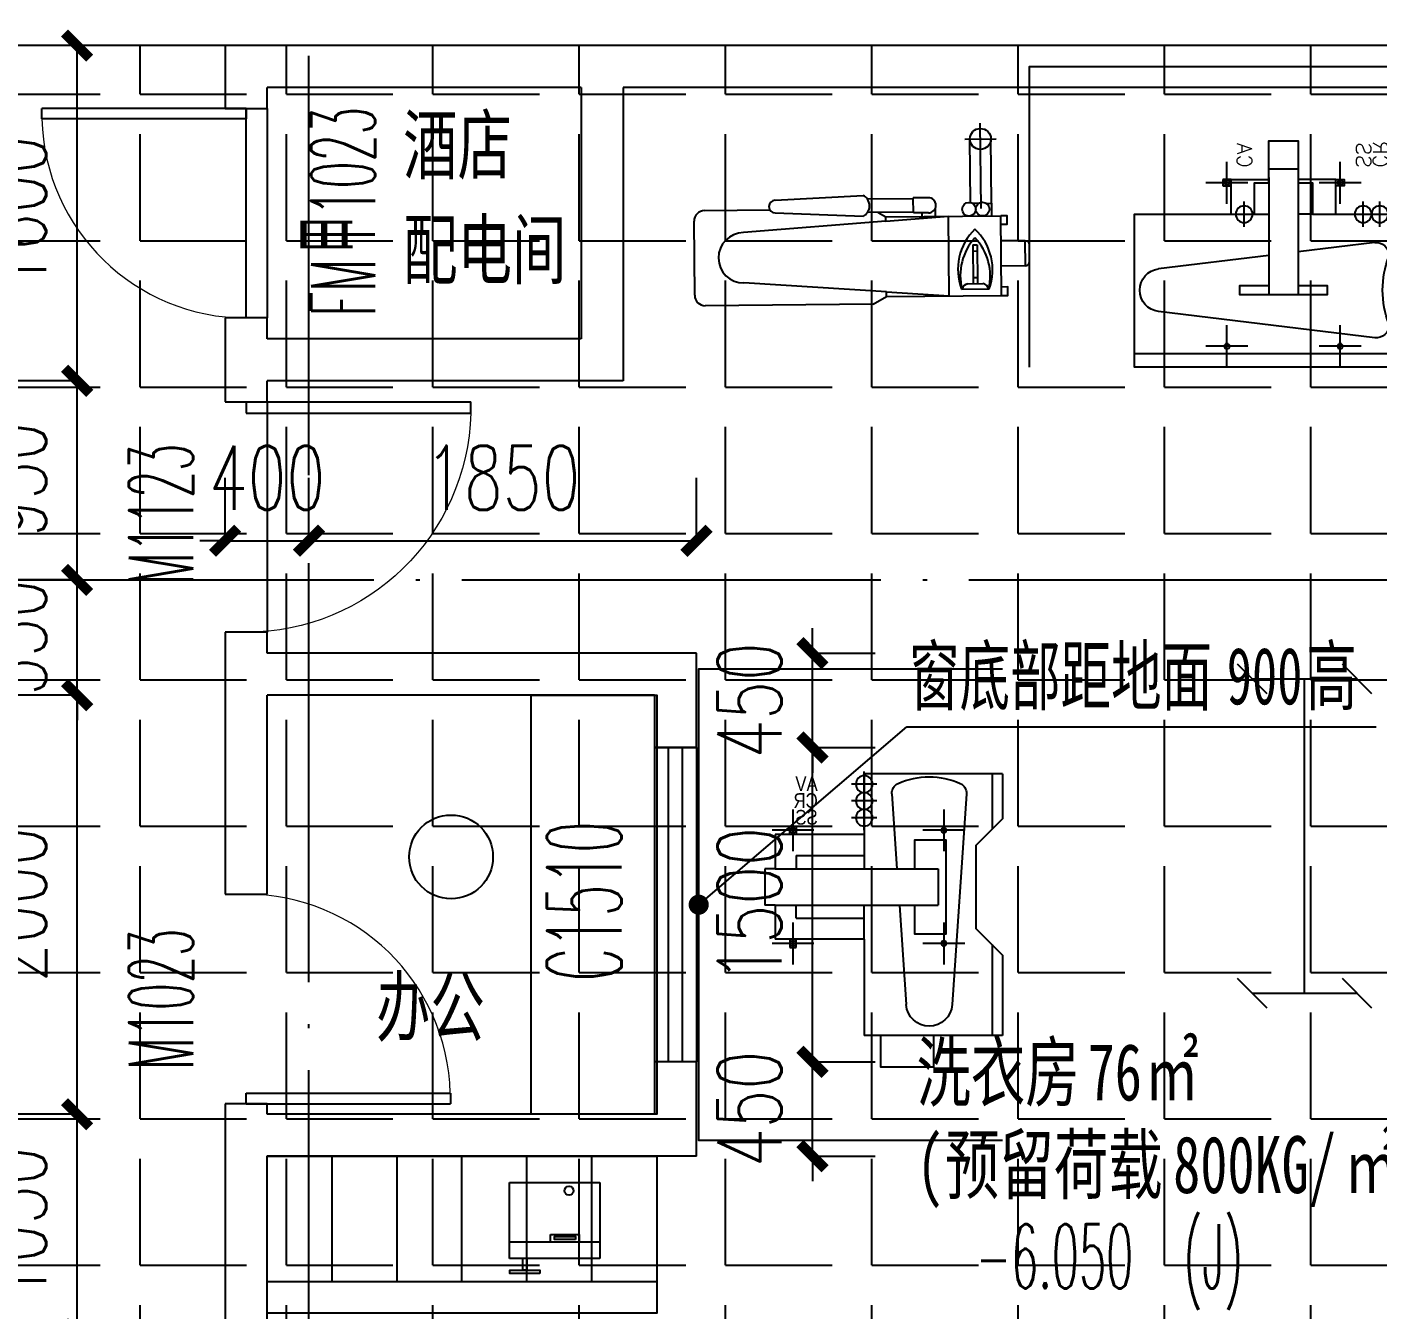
# Model space of a CAD drawing. Header units: millimetres. Extents: x 12325263 to 13848842, y -1463133 to 573208.
# Drawn here: x 12576651 to 12583099, y -857971 to -851848 of the extents above; entities that cross this region are included whole.
import ezdxf
from ezdxf.xclip import XClip

# ---------------------------------------------------------------- set-up
doc = ezdxf.new("R2010")
doc.units = ezdxf.units.MM
doc.header["$LTSCALE"] = 1000
doc.header["$XCLIPFRAME"] = 0
doc.linetypes.add('CENTER', pattern=[2, 1.25, -0.25, 0.25, -0.25])
doc.linetypes.add('DOTE', pattern=[2.42, 2, -0.2, 0.02, -0.2])
for name, color, linetype in [('A-ANNO-DIMS', 83, 'Continuous'), ('A-ANNO-TEXT', 7, 'Continuous'), ('A-AXIS', 16, 'DOTE'), ('A-WALL', 5, 'Continuous'), ('A-WIND', 2, 'Continuous'), ('A-WIND-IDEN', 211, 'Continuous'), ('AXIS', 3, 'Continuous'), ('DOOR_FIRE', 1, 'Continuous'), ('DOOR_FIRE_TEXT', 7, 'Continuous'), ('fur202301', 252, 'Continuous'), ('PUB_TEXT', 7, 'Continuous'), ('WALL', 5, 'Continuous'), ('WALL-SHATCH', 8, 'Continuous'), ('WINDOW', 4, 'Continuous'), ('WINDOW_TEXT', 7, 'Continuous'), ('建筑-楼板开洞', 251, 'Continuous')]:
    doc.layers.add(name, color=color, linetype=linetype)
doc.styles.add('1T', font='simplex_.ttf', dxfattribs={"height": 70})
doc.styles.add('_TCH_DIM', font='SIMPLEX.shx', dxfattribs={"width": 0.7, "bigfont": 'GBCBIG.shx'})
doc.styles.add('_TCH_DIM_T3', font='SIMPLEX.shx', dxfattribs={"width": 0.705882, "bigfont": 'GBCBIG.shx'})
doc.styles.add('_TCH_WINDOW', font='SIMPLEX', dxfattribs={"width": 0.7, "height": 3.5, "bigfont": 'GBCBIG'})
doc.styles.add('KA', font='ARIALN.TTF')
doc.styles.add('TITXV', font='', dxfattribs={"width": 0.7})
doc.styles.add('宋体', font='', dxfattribs={"width": 0.65})
doc.styles.get('TITXV').set_extended_font_data('SimSun')
doc.styles.get('宋体').set_extended_font_data('SimSun')
doc.dimstyles.new('_TCH_ARCH&&120', dxfattribs={"dimtxt": 306, "dimasz": 120, "dimexe": 300, "dimexo": 360, "dimgap": 147, "dimtad": 1, "dimdec": 0, "dimzin": 0, "dimdsep": 46, "dimtxsty": '_TCH_DIM_T3', "dimblk": 'ARCHTICK', "dimcen": 0.09, "dimclrt": 7, "dimazin": 2, "dimtfac": 1, "dimtdec": 0, "dimtix": 1, "dimtmove": 2, "dimatfit": 3, "dimfxl": 1, "dimfxlon": 1, "dimtolj": 1, "dimtzin": 0, "dimarcsym": 0})

# ---------------------------------------------------------------- blocks, each defined once
blk = doc.blocks.new('adgshg13-A$C7F010FC0')
at = {"layer": 'WALL-SHATCH'}
h = blk.add_hatch(color=256, dxfattribs=at)
h.dxf.hatch_style = 1
h.paths.add_polyline_path([(-60384.2, -16880.9), (-763.2, 197.5), (12587.6, -13153.3), (12587.6, -157996), (-162964.9, -188820.4), (-171262.4, -180522.9), (-171262.4, -31310.9), (-150707.2, -10755.7), (-131860.1, -7980.9), (-99162.4, -7980.9), (-99162.4, -4980.9), (-76620.4, -4980.9), (-70107.7, -16880.9)], flags=16)
h.paths.add_polyline_path([(-60091.2, -16380.9), (-646.9, 646.9), (12987.6, -12987.6), (12987.6, -158331.9), (-163100.6, -189250.4), (-171662.4, -180688.6), (-171662.4, -31145.2), (-150777.9, -10260.7), (-131896.7, -7480.9), (-99562.4, -7480.9), (-99562.4, -4580.9), (-76365.6, -4580.9), (-69907.5, -16380.9)])
blk = doc.blocks.new('A$C4C7A72D3')
at = {"layer": 'WALL', "color": 1}
blk.add_blockref('adgshg13-A$C7F010FC0', (210433, 205503.6), dxfattribs=at)
blk = doc.blocks.new('qlzw')
at = {"layer": 'A-AXIS'}
for p, q in [((12444566.8, 979489.8), (12444566.8, 1082089.8)), ((12411416.8, 1027389.8), (12486866.8, 1027389.8))]:
    blk.add_line(p, q, dxfattribs=at)
blk = doc.blocks.new('asdgagsdfzzzzz')
at = {"layer": 'fur202301'}
for p, q in [((348.2, 181), (348.2, 237)), ((348.2, 237), (367.2, 237)), ((367.2, 237), (367.2, 181)), ((0, 181), (432, 181)), ((0, -181), (0, 181)), ((432, 181), (432, -181)), ((0, 103.7), (432, 103.7)), ((98.6, 67), (98.6, 103.7)), ((235.9, 67), (98.6, 67)), ((235.9, 103.7), (235.9, 67)), ((432, -181), (0, -181))]:
    blk.add_line(p, q, dxfattribs=at)
for points in [[(286.2, 252.5), (429.3, 252.5), (429.3, 237), (286.2, 237)], [(116, 90.2), (216.6, 90.2), (216.6, 76.7), (116, 76.7)]]:
    blk.add_lwpolyline(points, close=True, dxfattribs=at)
blk.add_circle((147, -141.7), 21.3, dxfattribs=at)
blk = doc.blocks.new('asdgagIRON-1')
at = {"layer": 'fur202301'}
for p, q in [((-10, -74.5), (10, -74.5)), ((-10, -74.5), (-10, -260.3)), ((-8.1, -104.5), (8.1, -104.5)), ((10, -74.5), (10, -260.3)), ((-8.1, -230.3), (8.1, -230.3)), ((-36.1, -260.3), (36.1, -260.3))]:
    blk.add_line(p, q, dxfattribs=at)
at = {"layer": 'fur202301', "color": 1}
blk.add_line((-66.1, -286.4), (66.1, -286.4), dxfattribs=at)
for centre, start, end in [((184, -193.3), 133.58664, 200.41465), ((-184, -193.3), 339.58527, 46.41328)]:
    blk.add_arc(centre, 266.9, start, end, dxfattribs=at)
at = {"layer": 'fur202301'}
for centre, radius, start, end in [((195.5, -223.1), 266.9, 137.11382, 193.71222), ((-195.5, -223.1), 266.9, 346.2877, 42.8861), ((-30.5, -293.9), 34.1, 99.53931, 167.19324), ((30.5, -293.9), 34.1, 12.80668, 80.46061)]:
    blk.add_arc(centre, radius, start, end, dxfattribs=at)
blk = doc.blocks.new('asdgag12')
at = {"layer": 'fur202301'}
for p, q in [((0, -400.5), (0, 400.5)), ((50, 450.5), (404, 450.5)), ((454, 400.5), (454, 87.8)), ((438, -596.5), (438, -377.6)), ((502, -596.5), (502, -377.6)), ((0, -400.5), (37, -464.5)), ((438, -428.2), (417, -464.5)), ((37, -464.5), (37, -1014.5)), ((37, -464.5), (58.4, -464.5)), ((395.6, -464.5), (417, -464.5)), ((417, -464.5), (417, -1014.5)), ((434, -636.5), (417, -636.5)), ((434, -668.5), (434, -596.5)), ((434, -596.5), (438, -596.5)), ((438, -596.5), (502, -596.5)), ((502, -596.5), (506, -596.5)), ((506, -668.5), (506, -596.5)), ((453.5, -700.5), (417, -700.5)), ((481.1, -869.5), (784.5, -869.5)), ((476.9, -944.5), (476.9, -969.5)), ((37, -1014.5), (417, -1014.5)), ((177, -1129.5), (177, -1014.5)), ((297, -1129.5), (297, -1014.5)), ((476.9, -969.5), (784.5, -969.5)), ((177, -1129.5), (297, -1129.5)), ((197, -1149.5), (277, -1149.5))]:
    blk.add_line(p, q, dxfattribs=at)
at = {"layer": 'fur202301', "color": 1}
for p, q in [((58.4, -464.5), (107, 215.5)), ((395.6, -464.5), (347, 215.5)), ((440, 62.5), (420, -357.5)), ((500, 62.5), (520, -357.5)), ((58.4, -464.5), (37, -764.5)), ((395.6, -464.5), (417, -764.5)), ((37, -764.5), (417, -764.5))]:
    blk.add_line(p, q, dxfattribs=at)
at = {"layer": 'fur202301', "linetype": 'CENTER'}
for p, q in [((784.5, -844.5), (784.5, -994.5)), ((452, -919.5), (859.5, -919.5))]:
    blk.add_line(p, q, dxfattribs=at)
at = {"layer": 'fur202301', "color": 3}
blk.add_line((476.9, -969.5), (417, -969.5), dxfattribs=at)
for points in [[(422.1, -844.5), (417, -844.5)], [(477, -844.7), (477, -844.5), (476.9, -844.5)]]:
    blk.add_lwpolyline(points, dxfattribs=at)
at = {"layer": 'fur202301'}
for points in [[(477, -909.7), (477, -879.4)], [(417, -944.5), (422.1, -944.5)], [(476.9, -944.5), (477, -944.5), (477, -944.4)], [(37, -1014.5), (37, -1044.5), (77, -1044.5), (77, -1014.5)], [(377, -1014.5), (377, -1044.5), (417, -1044.5), (417, -1014.5)]]:
    blk.add_lwpolyline(points, dxfattribs=at)
for centre, radius in [((449.5, -862), 32.5), ((449.5, -927), 32.5), ((784.5, -919.5), 50)]:
    blk.add_circle(centre, radius, dxfattribs=at)
for centre, radius, start, end in [((50, 400.5), 50, 90.00017, 180.00017), ((404, 400.5), 50, 0.00017, 90.00017), ((470, -668.5), 36, 180.00017, 0.00017), ((197, -1129.5), 20, 180.00017, 270.00017), ((277, -1129.5), 20, 270.00017, 0.00017)]:
    blk.add_arc(centre, radius, start, end, dxfattribs=at)
at = {"layer": 'fur202301', "color": 1}
for centre, radius, start, end in [((227, 215.5), 120, 0.00017, 180.00017), ((470, 62.5), 30, 0.00017, 180.00017), ((470, -330.9), 56.7, 208.07266, 235.6183), ((470, -330.9), 56.7, 235.6183, 304.38204), ((470, -330.9), 56.7, 304.38204, 331.92769)]:
    blk.add_arc(centre, radius, start, end, dxfattribs=at)
at = {"layer": 'fur202301', "color": 3, "rotation": 270.0001735592991}
blk.add_blockref('asdgagIRON-1', (354.5, -889.5), dxfattribs=at)
blk = doc.blocks.new('asdgagP-PT', base_point=(8369.8, 5911.5))
at = {"layer": 'fur202301'}
for p, q in [((8369.8, 5851.5), (8369.8, 5971.5)), ((8309.8, 5911.5), (8429.8, 5911.5))]:
    blk.add_line(p, q, dxfattribs=at)
blk.add_circle((8369.8, 5911.5), 40, dxfattribs=at)
at = {"layer": 'fur202301', "style": '1T'}
blk.add_attdef('TYPE', (8591.5, 5878.8), '', height=70, dxfattribs=at)
blk = doc.blocks.new('asdgagHOLE', base_point=(2100, 5000))
at = {"layer": 'fur202301'}
for p, q in [((2100, 4900), (2100, 5100)), ((2000, 5000), (2200, 5000))]:
    blk.add_line(p, q, dxfattribs=at)
blk.add_circle((2100, 5000), 12.5, dxfattribs=at)
blk = doc.blocks.new('asdgagLAV-UP')
at = {"layer": 'fur202301'}
for p, q in [((968, -490), (1108, -490)), ((1288, -540), (1328, -540)), ((1328, -570), (1288, -570)), ((1328, -540), (1328, -570)), ((900, -705), (968, -705)), ((1176, -705), (1108, -705)), ((524.6, -845), (497, -845)), ((524.6, -1290), (524.6, -845)), ((524.6, -1290), (497, -1290)), ((1750, -1370), (500, -1370))]:
    blk.add_line(p, q, dxfattribs=at)
at = {"layer": 'fur202301', "color": 1}
for p, q in [((968, -530), (968, -1090)), ((1108, -530), (1108, -1090)), ((601.8, -840.6), (968, -885)), ((1108, -902), (1634.4, -965.7)), ((601.8, -1294.4), (1634.4, -1169.3))]:
    blk.add_line(p, q, dxfattribs=at)
at = {"layer": 'fur202301'}
for points in [[(2250, -1435), (2250, 0), (0, 0), (0, -1435)], [(500, -1290), (500, -1435), (1750, -1435), (1750, -705), (1176, -705), (1176, -555), (1108, -555), (1108, -355), (968, -355), (968, -555), (900, -555), (900, -705)], [(788, -540), (748, -540), (748, -570), (788, -570)], [(788, -705), (788, -540), (968, -540)], [(1288, -705), (1288, -540), (1108, -540)], [(900, -705), (500, -705), (500, -845)], [(500, -845), (340, -845), (340, -1290), (500, -1290)]]:
    blk.add_lwpolyline(points, dxfattribs=at)
at = {"layer": 'fur202301', "color": 1}
blk.add_lwpolyline([(968, -1045), (830, -1045), (830, -1090), (1246, -1090), (1246, -1045), (1108, -1045)], dxfattribs=at)
for centre, radius, start, end in [((594.6, -900.2), 60, 83.09229, 180), ((114.9, -1067.5), 450, 338.83155, 21.16845), ((1622.1, -1067.5), 102.5, 276.90771, 83.09229), ((594.6, -1234.8), 60, 180, 276.90771)]:
    blk.add_arc(centre, radius, start, end, dxfattribs=at)
at = {"layer": 'fur202301', "color": 3, "rotation": 90}
for p, values in [((578, -705), {'TYPE': 'CR'}), ((658, -705), {'TYPE': 'SS'}), ((1226, -705), {'TYPE': 'CA'})]:
    blk.add_blockref('asdgagP-PT', p, dxfattribs=at).add_auto_attribs(values)
at = {"layer": 'fur202301', "color": 3}
for p in [(768, -555), (1308, -555), (768, -1335), (1308, -1335)]:
    blk.add_blockref('asdgagHOLE', p, dxfattribs=at)
blk = doc.blocks.new('asdgagSP-U')
at = {"layer": 'fur202301'}
for p, q in [((953.5, -315), (1126.5, -315)), ((953.5, -365), (953.5, -315)), ((1126.5, -365), (1126.5, -315)), ((790, -790), (790, -365)), ((790, -365), (953.5, -365)), ((1126.5, -365), (1290, -365)), ((1290, -790), (1290, -365)), ((1290, -435), (1330, -435)), ((1330, -435), (1330, -465)), ((890, -465), (953.5, -465)), ((890, -465), (890, -790)), ((1190, -465), (1126.5, -465)), ((1190, -465), (1190, -790)), ((1330, -465), (1290, -465)), ((500, -1450), (500, -790)), ((500, -790), (790, -790)), ((790, -790), (953.5, -790)), ((1290, -790), (1126.5, -790)), ((1290, -790), (1750, -790)), ((1750, -1450), (1750, -790)), ((500, -1450), (714.6, -1450)), ((1365.4, -1450), (1750, -1450))]:
    blk.add_line(p, q, dxfattribs=at)
at = {"layer": 'fur202301', "color": 1}
for p, q in [((953.5, -365), (953.5, -1143)), ((1126.5, -365), (1126.5, -1143)), ((595.6, -922.2), (953.5, -946.4)), ((1126.5, -958.1), (1602, -990.3)), ((953.5, -1143), (1126.5, -1143)), ((595.6, -1277.8), (1602, -1209.7)), ((500, -1400), (764.6, -1400)), ((1315.4, -1400), (1750, -1400))]:
    blk.add_line(p, q, dxfattribs=at)
at = {"layer": 'fur202301'}
for points in [[(2250, -1450), (2250, 0), (0, 0), (0, -1450)], [(790, -435), (750, -435), (750, -465), (790, -465)], [(1750, -1120), (1900, -1120), (1900, -870), (1750, -870)], [(714.6, -1450), (842, -1322.6), (1238, -1322.6), (1365.4, -1450)]]:
    blk.add_lwpolyline(points, dxfattribs=at)
at = {"layer": 'fur202301', "color": 1}
blk.add_lwpolyline([(953.5, -1031), (815, -1031), (815, -1180), (1265, -1180), (1265, -1031), (1126.5, -1031)], dxfattribs=at)
for centre, radius, start, end in [((874.6, -1100), 360, 155.63305, 204.36695), ((592.2, -972.1), 50, 86.13261, 155.63305), ((1594.6, -1100), 110, 273.86739, 86.13261), ((592.2, -1227.9), 50, 204.36695, 273.86739)]:
    blk.add_arc(centre, radius, start, end, dxfattribs=at)
at = {"layer": 'fur202301', "color": 3}
for p in [(770, -450), (1310, -450), (770, -1170), (1310, -1170)]:
    blk.add_blockref('asdgagHOLE', p, dxfattribs=at)
ref = blk.add_blockref('asdgagP-PT', (550, -790), dxfattribs=dict(at, rotation=90))
ref.add_attrib('TYPE', 'AV', (582.8, -568.3), dxfattribs={"height": 70, "rotation": 90, "style": 'KA'})
ref = blk.add_blockref('asdgagP-PT', (630, -790), dxfattribs=dict(at, rotation=90))
ref.add_attrib('TYPE', 'CR', (662.8, -568.3), dxfattribs={"height": 70, "rotation": 90, "style": 'KA'})
ref = blk.add_blockref('asdgagP-PT', (710, -790), dxfattribs=dict(at, rotation=90))
ref.add_attrib('TYPE', 'SS', (742.8, -568.3), dxfattribs={"height": 70, "rotation": 90, "style": 'KA'})
blk = doc.blocks.new('asdgag050_PLAN')
at = {"layer": 'fur202301', "linetype": 'Continuous'}
for p, q in [((-14.25, 22.75), (-14.25, 28.13)), ((-14.25, 12), (-14.25, 17.38)), ((-14.25, 1.25), (-14.25, 6.63)), ((-19.31, 0), (-19.31, -35.19)), ((-19.31, 0), (19.31, 0)), ((-13.5, 0.75), (13.5, 0.75)), ((-13.5, 0), (-13.5, 0.75)), ((13.5, 0), (13.5, 0.75)), ((19.31, -35.19), (19.31, 0)), ((-19.31, -35.19), (9.94, -35.19)), ((-19.31, -39.4), (-19.31, -35.19)), ((-14.08, -35.19), (-14.08, -39.4)), ((-10.48, -35.19), (-10.48, -44.59)), ((-4.06, -35.19), (-4.06, -36.19)), ((-3.56, -35.19), (-3.56, -36.19)), ((9.94, -35.19), (9.93, -44.59)), ((9.94, -35.19), (17.94, -35.19)), ((17.94, -35.19), (19.31, -35.19)), ((-4.06, -36.19), (-3.56, -36.19)), ((-14.08, -39.4), (-19.31, -39.4)), ((9.93, -44.59), (-10.48, -44.59)), ((-3.93, -44.59), (-3.93, -47)), ((3.93, -47), (3.93, -44.59)), ((-3.93, -47), (3.93, -47))]:
    blk.add_line(p, q, dxfattribs=at)
at = {"layer": 'fur202301'}
for p, q in [((9.94, -27.19), (9.94, -51.19)), ((17.94, -51.19), (17.94, -27.19)), ((9.94, -39.19), (17.94, -39.19))]:
    blk.add_line(p, q, dxfattribs=at)
at = {"layer": 'fur202301', "linetype": 'Continuous'}
blk.add_circle((-14.25, 0.63), 0.625, dxfattribs=at)
for start, end in [(80.347, 90), (60.347, 70.347), (40.347, 50.347), (20.347, 30.347), (0.347, 10.347)]:
    blk.add_arc((-14.25, 0.63), 27.63, start, end, dxfattribs=at)
at = {"layer": 'fur202301'}
for centre, radius, start, end in [((13.94, -27.19), 4, 0, 180), ((13.94, -28.42), 4.01, 4.5316, 175.4684), ((13.94, -32.12), 4.24, 19.4712, 160.5288), ((13.94, -39.06), 5.99, 48.118, 131.882), ((13.94, -39.32), 5.99, 228.118, 311.882), ((13.94, -46.26), 4.24, 199.4712, 340.5288), ((13.94, -49.96), 4.01, 184.5316, 355.4684), ((13.94, -51.19), 4, 180, 0)]:
    blk.add_arc(centre, radius, start, end, dxfattribs=at)
blk = doc.blocks.new('asdgag24')
at = {"layer": 'fur202301'}
for p, q in [((-179.3, 679.3), (-320.7, 820.7)), ((320.7, 679.3), (179.3, 820.7)), ((250, 750), (-250, 750)), ((0, 750), (0, -750)), ((-179.3, -820.7), (-320.7, -679.3)), ((320.7, -820.7), (179.3, -679.3)), ((250, -750), (-250, -750))]:
    blk.add_line(p, q, dxfattribs=at)
blk = doc.blocks.new('sdfgsdffhg')
at = {"layer": 'fur202301'}
for p, q in [((-2976.8, 16220), (-2976.8, 16820)), ((-2666.8, 16220), (-2666.8, 16820)), ((-2356.8, 16220), (-2356.8, 16820)), ((-2046.8, 16220), (-2046.8, 16820)), ((-1736.8, 16220), (-1736.8, 16820))]:
    blk.add_line(p, q, dxfattribs=at)
for points in [[(-2026.8, 19020), (-1426.8, 19020), (-1426.8, 17020), (-2026.8, 17020)], [(-3286.8, 16820), (-1426.8, 16820), (-1426.8, 16070), (-3286.8, 16070)], [(-1426.8, 16220), (-3286.8, 16220), (-3286.8, 16820), (-1426.8, 16820)]]:
    blk.add_lwpolyline(points, close=True, dxfattribs=at)
blk.add_circle((-2408.8, 18247.9), 200, dxfattribs=at)
at = {"layer": 'fur202301', "xscale": -1}
blk.add_blockref('asdgagLAV-UP', (2602.5, 22020), dxfattribs=at)
at = {"layer": 'fur202301'}
for name, p, rotation in [('asdgag12', (-795, 20881.9), 90.49025873076813), ('asdgagsdfzzzzz', (-1698.6, 16513.1), 180)]:
    blk.add_blockref(name, p, dxfattribs=dict(at, rotation=rotation))
at = {"layer": 'fur202301', "extrusion": (-9.50764e-23, 1.22461e-16, -1), "xscale": -1, "rotation": 180}
blk.add_blockref('asdgag24', (-1664.4, 18348.5, 197.6), dxfattribs=at)
at = {"layer": 'fur202301', "xscale": -1, "rotation": 90}
blk.add_blockref('asdgagSP-U', (-1226.8, 19145), dxfattribs=at)
at = {"layer": 'fur202301', "xscale": 25.39285714272412, "yscale": 25.39285714272412, "zscale": 25.39285714272412, "rotation": 359.9940962640026}
blk.add_blockref('asdgag050_PLAN', (2431.8, 15413.4, 0), dxfattribs=at)
blk = doc.blocks.new('_ArchTick')
at = {"color": 0, "linetype": 'ByBlock', "const_width": 0.4}
blk.add_lwpolyline([(-0.5, -0.5), (0.5, 0.5)], dxfattribs=at)
blk = doc.blocks.new('*D4174')
at = {"layer": 'A-ANNO-DIMS', "color": 0, "lineweight": -2, "transparency": 16777216}
for p, q in [((12580400, -854836.8), (12580400, -854716.8)), ((12580399, -854836.8), (12580700, -854836.8)), ((12580400, -855286.8), (12580400, -854836.8)), ((12580399, -855286.8), (12580700, -855286.8)), ((12580400, -855286.8), (12580400, -855406.8))]:
    blk.add_line(p, q, dxfattribs=at)
at = {"layer": 'Defpoints', "color": 0, "transparency": 16777216}
for p in [(12579846.8, -854836.8), (12580400, -854836.8), (12579846.8, -855286.8)]:
    blk.add_point(p, dxfattribs=at)
at = {"layer": 'A-ANNO-DIMS', "color": 0, "lineweight": -2, "transparency": 16777216, "xscale": 120, "yscale": 120, "zscale": 120}
for p, rotation in [((12580400, -854836.8), 270), ((12580400, -855286.8), 90)]:
    blk.add_blockref('_ArchTick', p, dxfattribs=dict(at, rotation=rotation))
at = {"layer": 'A-ANNO-DIMS', "color": 7, "transparency": 16777216, "insert": (12580100, -855061.8), "char_height": 306, "attachment_point": 5, "rotation": 90, "style": '_TCH_DIM_T3'}
blk.add_mtext('\\A1;450', dxfattribs=at)
blk = doc.blocks.new('*D4175')
at = {"layer": 'A-ANNO-DIMS', "color": 0, "lineweight": -2, "transparency": 16777216}
for p, q in [((12580399, -855286.8), (12580700, -855286.8)), ((12580400, -856786.8), (12580400, -855286.8)), ((12580399, -856786.8), (12580700, -856786.8))]:
    blk.add_line(p, q, dxfattribs=at)
at = {"layer": 'Defpoints', "color": 0, "transparency": 16777216}
for p in [(12579846.8, -855286.8), (12580400, -855286.8), (12579846.8, -856786.8)]:
    blk.add_point(p, dxfattribs=at)
at = {"layer": 'A-ANNO-DIMS', "color": 0, "lineweight": -2, "transparency": 16777216, "xscale": 120, "yscale": 120, "zscale": 120}
for p, rotation in [((12580400, -855286.8), 90), ((12580400, -856786.8), 270)]:
    blk.add_blockref('_ArchTick', p, dxfattribs=dict(at, rotation=rotation))
at = {"layer": 'A-ANNO-DIMS', "color": 7, "transparency": 16777216, "insert": (12580100, -856036.8), "char_height": 306, "attachment_point": 5, "rotation": 90, "style": '_TCH_DIM_T3'}
blk.add_mtext('\\A1;1500', dxfattribs=at)
blk = doc.blocks.new('*D4176')
at = {"layer": 'A-ANNO-DIMS', "color": 0, "lineweight": -2, "transparency": 16777216}
for p, q in [((12580400, -856786.8), (12580400, -856666.8)), ((12580399, -856786.8), (12580700, -856786.8)), ((12580400, -857236.8), (12580400, -856786.8)), ((12580399, -857236.8), (12580700, -857236.8)), ((12580400, -857236.8), (12580400, -857356.8))]:
    blk.add_line(p, q, dxfattribs=at)
at = {"layer": 'Defpoints', "color": 0, "transparency": 16777216}
for p in [(12579846.8, -856786.8), (12580400, -856786.8), (12579846.8, -857236.8)]:
    blk.add_point(p, dxfattribs=at)
at = {"layer": 'A-ANNO-DIMS', "color": 0, "lineweight": -2, "transparency": 16777216, "xscale": 120, "yscale": 120, "zscale": 120}
for p, rotation in [((12580400, -856786.8), 270), ((12580400, -857236.8), 90)]:
    blk.add_blockref('_ArchTick', p, dxfattribs=dict(at, rotation=rotation))
at = {"layer": 'A-ANNO-DIMS', "color": 7, "transparency": 16777216, "insert": (12580100, -857011.8), "char_height": 306, "attachment_point": 5, "rotation": 90, "style": '_TCH_DIM_T3'}
blk.add_mtext('\\A1;450', dxfattribs=at)
blk = doc.blocks.new('*D4177')
at = {"layer": 'A-ANNO-DIMS', "color": 0, "lineweight": -2, "transparency": 16777216}
for p, q in [((12577996.8, -854301), (12577996.8, -854000)), ((12579846.8, -854301), (12579846.8, -854000)), ((12577996.8, -854300), (12579846.8, -854300))]:
    blk.add_line(p, q, dxfattribs=at)
at = {"layer": 'Defpoints', "color": 0, "transparency": 16777216}
for p in [(12579846.8, -854300), (12577996.8, -854836.8), (12579846.8, -854836.8)]:
    blk.add_point(p, dxfattribs=at)
at = {"layer": 'A-ANNO-DIMS', "color": 0, "lineweight": -2, "transparency": 16777216, "xscale": 120, "yscale": 120, "zscale": 120, "rotation": 180}
blk.add_blockref('_ArchTick', (12577996.8, -854300), dxfattribs=at)
at = {"layer": 'A-ANNO-DIMS', "color": 0, "lineweight": -2, "transparency": 16777216, "xscale": 120, "yscale": 120, "zscale": 120}
blk.add_blockref('_ArchTick', (12579846.8, -854300), dxfattribs=at)
at = {"layer": 'A-ANNO-DIMS', "color": 7, "transparency": 16777216, "insert": (12578921.8, -854000), "char_height": 306, "attachment_point": 5, "style": '_TCH_DIM_T3'}
blk.add_mtext('\\A1;1850', dxfattribs=at)
blk = doc.blocks.new('*D4178')
at = {"layer": 'A-ANNO-DIMS', "color": 0, "lineweight": -2, "transparency": 16777216}
for p, q in [((12577596.8, -854301), (12577596.8, -854000)), ((12577996.8, -854301), (12577996.8, -854000)), ((12577596.8, -854300), (12577476.8, -854300)), ((12577596.8, -854300), (12577996.8, -854300)), ((12577996.8, -854300), (12578116.8, -854300))]:
    blk.add_line(p, q, dxfattribs=at)
at = {"layer": 'Defpoints', "color": 0, "transparency": 16777216}
for p in [(12577996.8, -854300), (12577596.8, -854836.8), (12577996.8, -854836.8)]:
    blk.add_point(p, dxfattribs=at)
at = {"layer": 'A-ANNO-DIMS', "color": 0, "lineweight": -2, "transparency": 16777216, "xscale": 120, "yscale": 120, "zscale": 120}
blk.add_blockref('_ArchTick', (12577596.8, -854300), dxfattribs=at)
at = {"layer": 'A-ANNO-DIMS', "color": 0, "lineweight": -2, "transparency": 16777216, "xscale": 120, "yscale": 120, "zscale": 120, "rotation": 180}
blk.add_blockref('_ArchTick', (12577996.8, -854300), dxfattribs=at)
at = {"layer": 'A-ANNO-DIMS', "color": 7, "transparency": 16777216, "insert": (12577796.8, -854000), "char_height": 306, "attachment_point": 5, "style": '_TCH_DIM_T3'}
blk.add_mtext('\\A1;400', dxfattribs=at)
blk = doc.blocks.new('*D4179')
at = {"layer": 'A-ANNO-DIMS', "color": 0, "lineweight": -2, "transparency": 16777216}
for p, q in [((12577996.8, -851371), (12577996.8, -851070)), ((12579496.8, -851371), (12579496.8, -851070)), ((12577996.8, -851370), (12579496.8, -851370))]:
    blk.add_line(p, q, dxfattribs=at)
at = {"layer": 'Defpoints', "color": 0, "transparency": 16777216}
for p in [(12579496.8, -851370), (12577996.8, -852136.8), (12579496.8, -852136.8)]:
    blk.add_point(p, dxfattribs=at)
at = {"layer": 'A-ANNO-DIMS', "color": 0, "lineweight": -2, "transparency": 16777216, "xscale": 120, "yscale": 120, "zscale": 120, "rotation": 180}
blk.add_blockref('_ArchTick', (12577996.8, -851370), dxfattribs=at)
at = {"layer": 'A-ANNO-DIMS', "color": 0, "lineweight": -2, "transparency": 16777216, "xscale": 120, "yscale": 120, "zscale": 120}
blk.add_blockref('_ArchTick', (12579496.8, -851370), dxfattribs=at)
at = {"layer": 'A-ANNO-DIMS', "color": 7, "transparency": 16777216, "insert": (12578746.8, -851070), "char_height": 306, "attachment_point": 5, "style": '_TCH_DIM_T3'}
blk.add_mtext('\\A1;1500', dxfattribs=at)
blk = doc.blocks.new('*D4180')
at = {"layer": 'A-ANNO-DIMS', "color": 0, "lineweight": -2, "transparency": 16777216}
for p, q in [((12577596.8, -851371), (12577596.8, -851070)), ((12577996.8, -851371), (12577996.8, -851070)), ((12577596.8, -851370), (12577476.8, -851370)), ((12577596.8, -851370), (12577996.8, -851370)), ((12577996.8, -851370), (12578116.8, -851370))]:
    blk.add_line(p, q, dxfattribs=at)
at = {"layer": 'Defpoints', "color": 0, "transparency": 16777216}
for p in [(12577996.8, -851370), (12577596.8, -852136.8), (12577996.8, -852136.8)]:
    blk.add_point(p, dxfattribs=at)
at = {"layer": 'A-ANNO-DIMS', "color": 0, "lineweight": -2, "transparency": 16777216, "xscale": 120, "yscale": 120, "zscale": 120}
blk.add_blockref('_ArchTick', (12577596.8, -851370), dxfattribs=at)
at = {"layer": 'A-ANNO-DIMS', "color": 0, "lineweight": -2, "transparency": 16777216, "xscale": 120, "yscale": 120, "zscale": 120, "rotation": 180}
blk.add_blockref('_ArchTick', (12577996.8, -851370), dxfattribs=at)
at = {"layer": 'A-ANNO-DIMS', "color": 7, "transparency": 16777216, "insert": (12577796.8, -851070), "char_height": 306, "attachment_point": 5, "style": '_TCH_DIM_T3'}
blk.add_mtext('\\A1;400', dxfattribs=at)
blk = doc.blocks.new('*D4380')
at = {"layer": 'A-ANNO-DIMS', "color": 0, "lineweight": -2, "transparency": 16777216}
for p, q in [((12576891, -857036.8), (12576590, -857036.8)), ((12576890, -858086.8), (12576890, -857036.8)), ((12576891, -858086.8), (12576590, -858086.8))]:
    blk.add_line(p, q, dxfattribs=at)
at = {"layer": 'Defpoints', "color": 0, "transparency": 16777216}
for p in [(12576890, -857036.8), (12577796.8, -857036.8), (12577796.8, -858086.8)]:
    blk.add_point(p, dxfattribs=at)
at = {"layer": 'A-ANNO-DIMS', "color": 0, "lineweight": -2, "transparency": 16777216, "xscale": 120, "yscale": 120, "zscale": 120}
for p, rotation in [((12576890, -857036.8), 90), ((12576890, -858086.8), 270)]:
    blk.add_blockref('_ArchTick', p, dxfattribs=dict(at, rotation=rotation))
at = {"layer": 'A-ANNO-DIMS', "color": 7, "transparency": 16777216, "insert": (12576590, -857561.8), "char_height": 306, "attachment_point": 5, "rotation": 90, "style": '_TCH_DIM_T3'}
blk.add_mtext('\\A1;1050', dxfattribs=at)
blk = doc.blocks.new('*D4381')
at = {"layer": 'A-ANNO-DIMS', "color": 0, "lineweight": -2, "transparency": 16777216}
for p, q in [((12576891, -855036.8), (12576590, -855036.8)), ((12576890, -857036.8), (12576890, -855036.8)), ((12576891, -857036.8), (12576590, -857036.8))]:
    blk.add_line(p, q, dxfattribs=at)
at = {"layer": 'Defpoints', "color": 0, "transparency": 16777216}
for p in [(12576890, -855036.8), (12577796.8, -855036.8), (12577796.8, -857036.8)]:
    blk.add_point(p, dxfattribs=at)
at = {"layer": 'A-ANNO-DIMS', "color": 0, "lineweight": -2, "transparency": 16777216, "xscale": 120, "yscale": 120, "zscale": 120}
for p, rotation in [((12576890, -855036.8), 90), ((12576890, -857036.8), 270)]:
    blk.add_blockref('_ArchTick', p, dxfattribs=dict(at, rotation=rotation))
at = {"layer": 'A-ANNO-DIMS', "color": 7, "transparency": 16777216, "insert": (12576590, -856036.8), "char_height": 306, "attachment_point": 5, "rotation": 90, "style": '_TCH_DIM_T3'}
blk.add_mtext('\\A1;2000', dxfattribs=at)
blk = doc.blocks.new('*D4382')
at = {"layer": 'A-ANNO-DIMS', "color": 0, "lineweight": -2, "transparency": 16777216}
for p, q in [((12576890, -854486.8), (12576890, -854366.8)), ((12576891, -854486.8), (12576590, -854486.8)), ((12576890, -855036.8), (12576890, -854486.8)), ((12576891, -855036.8), (12576590, -855036.8)), ((12576890, -855036.8), (12576890, -855156.8))]:
    blk.add_line(p, q, dxfattribs=at)
at = {"layer": 'Defpoints', "color": 0, "transparency": 16777216}
for p in [(12576890, -854486.8), (12577796.8, -854486.8), (12577796.8, -855036.8)]:
    blk.add_point(p, dxfattribs=at)
at = {"layer": 'A-ANNO-DIMS', "color": 0, "lineweight": -2, "transparency": 16777216, "xscale": 120, "yscale": 120, "zscale": 120}
for p, rotation in [((12576890, -854486.8), 270), ((12576890, -855036.8), 90)]:
    blk.add_blockref('_ArchTick', p, dxfattribs=dict(at, rotation=rotation))
at = {"layer": 'A-ANNO-DIMS', "color": 7, "transparency": 16777216, "insert": (12576590, -854761.8), "char_height": 306, "attachment_point": 5, "rotation": 90, "style": '_TCH_DIM_T3'}
blk.add_mtext('\\A1;550', dxfattribs=at)
blk = doc.blocks.new('*D4383')
at = {"layer": 'A-ANNO-DIMS', "color": 0, "lineweight": -2, "transparency": 16777216}
for p, q in [((12576891, -853536.8), (12576590, -853536.8)), ((12576890, -854486.8), (12576890, -853536.8)), ((12576891, -854486.8), (12576590, -854486.8))]:
    blk.add_line(p, q, dxfattribs=at)
at = {"layer": 'Defpoints', "color": 0, "transparency": 16777216}
for p in [(12576890, -853536.8), (12577796.8, -853536.8), (12577796.8, -854486.8)]:
    blk.add_point(p, dxfattribs=at)
at = {"layer": 'A-ANNO-DIMS', "color": 0, "lineweight": -2, "transparency": 16777216, "xscale": 120, "yscale": 120, "zscale": 120}
for p, rotation in [((12576890, -853536.8), 90), ((12576890, -854486.8), 270)]:
    blk.add_blockref('_ArchTick', p, dxfattribs=dict(at, rotation=rotation))
at = {"layer": 'A-ANNO-DIMS', "color": 7, "transparency": 16777216, "insert": (12576590, -854011.8), "char_height": 306, "attachment_point": 5, "rotation": 90, "style": '_TCH_DIM_T3'}
blk.add_mtext('\\A1;950', dxfattribs=at)
blk = doc.blocks.new('*D4384')
at = {"layer": 'A-ANNO-DIMS', "color": 0, "lineweight": -2, "transparency": 16777216}
for p, q in [((12576891, -851936.8), (12576590, -851936.8)), ((12576890, -853536.8), (12576890, -851936.8)), ((12576891, -853536.8), (12576590, -853536.8))]:
    blk.add_line(p, q, dxfattribs=at)
at = {"layer": 'Defpoints', "color": 0, "transparency": 16777216}
for p in [(12576890, -851936.8), (12577796.8, -851936.8), (12577796.8, -853536.8)]:
    blk.add_point(p, dxfattribs=at)
at = {"layer": 'A-ANNO-DIMS', "color": 0, "lineweight": -2, "transparency": 16777216, "xscale": 120, "yscale": 120, "zscale": 120}
for p, rotation in [((12576890, -851936.8), 90), ((12576890, -853536.8), 270)]:
    blk.add_blockref('_ArchTick', p, dxfattribs=dict(at, rotation=rotation))
at = {"layer": 'A-ANNO-DIMS', "color": 7, "transparency": 16777216, "insert": (12576590, -852736.8), "char_height": 306, "attachment_point": 5, "rotation": 90, "style": '_TCH_DIM_T3'}
blk.add_mtext('\\A1;1600', dxfattribs=at)
blk = doc.blocks.new('$DorLib2D$00000001')
for p, q in [((0.45, 0.975), (0.5, 0.975)), ((0.45, 0), (0.45, 0.975)), ((0.5, 0), (0.5, 0.975)), ((0.5, 0), (0.45, 0))]:
    blk.add_line(p, q)
at = {"lineweight": 13}
blk.add_arc((0.475, 0), 0.975, 91.46928, 180, dxfattribs=at)
blk = doc.blocks.new('$TCHSYS$WIN2D')
for p, q in [((-0.5, 0.5), (0.5, 0.5)), ((-0.5, 0.5), (-0.5, -0.5)), ((0.5, 0.5), (0.5, -0.5)), ((0.5, 0.1667), (-0.5, 0.1667)), ((0.5, -0.1667), (-0.5, -0.1667)), ((-0.5, -0.5), (0.5, -0.5))]:
    blk.add_line(p, q)

msp = doc.modelspace()

# ---------------------------------------------------------------- block references
ref = msp.add_blockref('A$C4C7A72D3', (12385714.9, -906209.5), dxfattribs=dict(rotation=350.041249254255))
XClip(ref).set_block_clipping_path([(223442.8584877662, 85923.1187333744), (220542.7961432356, 85923.1422391906), (220542.8579492103, 89292.823275506), (211526.9150355905, 89292.8101311298), (210631.4331447985, 94392.8080583527), (206113.3685902953, 94392.8025418455), (206001.4315187763, 95030.3127344656), (204376.2826588508, 94744.9613686837), (203364.4570056833, 100506.9030052917), (197947.3947122637, 99555.7482674252), (192482.3428474721, 130679.4765393781), (190118.7804593667, 130264.4504016289), (191623.4071957469, 121695.6427078634), (177046.6486519482, 119136.2011700841), (175707.6223907359, 126760.8483765714), (173902.988371335, 128026.4039125028), (169528.3854461554, 127258.2903269802), (169070.0967394859, 129868.3614864857), (163308.2517458182, 128856.6693391807), (163766.52659606, 126246.6171700556), (159679.1795131005, 125528.9180921423), (170669.6888374612, 62935.797914044), (167222.1989369914, 62330.4650948944), (167939.7759490944, 58243.6808593175), (171386.9528796654, 58848.2912487988), (172857.0656793863, 50477.0032648193), (165962.5026008021, 49266.4230898353), (168037.7813034765, 37447.1796448426), (140649.9584970828, 32638.2390106404), (115387.9799239188, 28202.5781787895), (95598.7254695911, 140907.4332163476), (226939.476109907, 163968.8668500402), (240128.6952811591, 88852.8973128139)])

# ---------------------------------------------------------------- next in the draw order: hatches: boundary and pattern name
at = {"layer": '建筑-楼板开洞'}
h = msp.add_hatch(dxfattribs=at)
h.set_pattern_fill('DASH', color=256, scale=500)
h.set_pattern_definition([(0, (0, 0), (476.25, 476.25), [476.25, -476.25])])
h.paths.add_polyline_path([(12597696.7, -842386.8), (12590696.8, -842386.9), (12590697.1, -843986.8), (12595796.8, -843986.9), (12595797.1, -849736.9), (12588796.8, -849736.8), (12588796.8, -851936.8), (12564896.8, -851936.8), (12564896.8, -816186.8), (12568846.8, -816186.8), (12568846.8, -816040), (12568846.8, -807536.8), (12574696.8, -807536.8), (12574696.8, -810386.8), (12575896.8, -810386.8), (12579055.2, -810386.8), (12580496.9, -811828.2), (12580696.9, -819086.9), (12595696.9, -819086.7), (12595696.9, -812786.8), (12597696.7, -812786.8)])
h = msp.add_hatch(dxfattribs=at)
h.set_pattern_fill('ANGLE', color=256, scale=200)
h.set_pattern_definition([(0, (0, 0), (0, 698.5), [508, -190.5]), (90, (0, 0), (-698.5, 4e-14), [508, -190.5])])
h.paths.add_polyline_path([(12587146.8, -865236.8), (12587146.8, -851936.8), (12575396.8, -851936.8), (12575396.8, -855736.8), (12567496.8, -855736.8), (12567496.8, -858836.8), (12575396.8, -858836.9), (12575396.8, -865236.8)])

# ---------------------------------------------------------------- next in the draw order: linework, layer by layer
at = {"layer": 'DOOR_FIRE', "elevation": 0}
msp.add_lwpolyline([(12577697.1, -852236.9), (12577796.8, -852236.9), (12577796.8, -853236.8), (12577697.1, -853236.8)], close=True, dxfattribs=at)
at = {"layer": '建筑-楼板开洞'}
for points in [[(12597696.7, -842386.8), (12590696.8, -842386.9), (12590697.1, -843986.8), (12595796.8, -843986.9), (12595797.1, -849736.9), (12588796.8, -849736.8), (12588796.8, -851936.8), (12564896.8, -851936.8), (12564896.8, -816186.8), (12568846.8, -816186.8), (12568846.8, -816040), (12568846.8, -807536.8), (12574696.8, -807536.8), (12574696.8, -810386.8), (12575896.8, -810386.8), (12579055.2, -810386.8), (12580496.9, -811828.2), (12580696.9, -819086.9), (12595696.9, -819086.7), (12595696.9, -812786.8), (12597696.7, -812786.8)], [(12587146.8, -865236.8), (12587146.8, -851936.8), (12575396.8, -851936.8), (12575396.8, -855736.8), (12567496.8, -855736.8), (12567496.8, -858836.8), (12575396.8, -858836.9), (12575396.8, -865236.8)]]:
    msp.add_lwpolyline(points, close=True, dxfattribs=at)

# ---------------------------------------------------------------- next in the draw order: block references
at = {"color": 2}
msp.add_blockref('qlzw', (133430, -1881876.5), dxfattribs=at)

# ---------------------------------------------------------------- next in the draw order: block references
msp.add_blockref('sdfgsdffhg', (12581083.9, -874056.8, 0))

# ---------------------------------------------------------------- next in the draw order: linework, layer by layer
at = {"layer": 'A-WALL'}
for p, q in [((12577596.8, -851936.8), (12577596.8, -852236.8)), ((12579396.8, -851936.8), (12577596.8, -851936.8)), ((12586196.8, -851936.8), (12579396.8, -851936.8)), ((12577796.8, -852236.8), (12577796.8, -852136.8)), ((12579296.8, -852136.8), (12577796.8, -852136.8)), ((12579296.8, -852136.8), (12579296.8, -853336.8)), ((12585996.8, -852136.8), (12579496.8, -852136.8)), ((12579496.8, -852136.8), (12579496.8, -853536.8)), ((12577596.8, -852236.8), (12577796.8, -852236.8)), ((12577796.8, -853236.8), (12577596.8, -853236.8)), ((12577596.8, -853236.8), (12577596.8, -853436.8)), ((12577796.8, -853336.8), (12577796.8, -853236.8)), ((12579296.8, -853336.8), (12577796.8, -853336.8)), ((12577596.8, -853436.8), (12577596.8, -853636.8)), ((12577796.8, -853636.8), (12577796.8, -853536.8)), ((12579496.8, -853536.8), (12577796.8, -853536.8)), ((12577596.8, -853636.8), (12577796.8, -853636.8)), ((12577796.8, -854736.8), (12577596.8, -854736.8)), ((12577596.8, -854736.8), (12577596.8, -854936.8)), ((12577796.8, -854836.8), (12577796.8, -854736.8)), ((12579846.8, -854836.8), (12577796.8, -854836.8)), ((12579846.8, -855286.8), (12579846.8, -854836.8)), ((12577596.8, -854936.8), (12577596.8, -855986.8)), ((12579646.8, -855036.8), (12577796.8, -855036.8)), ((12577796.8, -855986.8), (12577796.8, -855036.8)), ((12579646.8, -855036.8), (12579646.8, -855286.8)), ((12579646.8, -855286.8), (12579846.8, -855286.8)), ((12577596.8, -855986.8), (12577796.8, -855986.8)), ((12579846.8, -856786.8), (12579646.8, -856786.8)), ((12579646.8, -856786.8), (12579646.8, -857036.8)), ((12579846.8, -857236.8), (12579846.8, -856786.8)), ((12577796.8, -856986.8), (12577596.8, -856986.8)), ((12577596.8, -856986.8), (12577596.8, -857136.8)), ((12577796.8, -857036.8), (12577796.8, -856986.8)), ((12579646.8, -857036.8), (12577796.8, -857036.8)), ((12577596.8, -857136.8), (12577596.8, -858086.8)), ((12579846.8, -857236.8), (12577796.8, -857236.8)), ((12577796.8, -858086.8), (12577796.8, -857236.8))]:
    msp.add_line(p, q, dxfattribs=at)
at = {"layer": 'AXIS'}
for p, q in [((12579857.1, -856036.8), (12580850, -855188.8)), ((12580850, -855188.8), (12583090, -855188.8))]:
    msp.add_line(p, q, dxfattribs=at)
at = {"layer": 'AXIS', "const_width": 48}
msp.add_lwpolyline([(12579838.8, -856052.4, 1), (12579875.3, -856021.2, 1)], format="xyb", close=True, dxfattribs=at)
at = {"layer": 'WINDOW'}
msp.add_line((12577796.8, -853636.8), (12577796.8, -854736.8), dxfattribs=at)

# ---------------------------------------------------------------- next in the draw order: block references
at = {"layer": 'A-WIND'}
ref = msp.add_blockref('$TCHSYS$WIN2D', (12579746.8, -856036.8), dxfattribs=dict(at, xscale=1500, yscale=200, zscale=1500, rotation=270))
ref.add_attrib('A', 'C1510', (12579489.4, -856402.2), dxfattribs={"layer": 'A-WIND-IDEN', "height": 357, "rotation": 90, "style": '_TCH_WINDOW', "width": 0.494118})
at = {"layer": 'DOOR_FIRE', "xscale": -1000, "yscale": -1000, "zscale": 200, "rotation": 270}
msp.add_blockref('$DorLib2D$00000001', (12577696.8, -852736.8), dxfattribs=at)
at = {"layer": 'WINDOW'}
ref = msp.add_blockref('$DorLib2D$00000001', (12577696.8, -854186.8), dxfattribs=dict(at, xscale=-1100, yscale=1100, zscale=200, rotation=270))
ref.add_attrib('A', 'M1123', (12577443.9, -854510.8), dxfattribs={"layer": 'WINDOW_TEXT', "height": 306, "rotation": 90, "style": '_TCH_WINDOW', "width": 0.494118})
ref = msp.add_blockref('$DorLib2D$00000001', (12577696.8, -856486.8), dxfattribs=dict(at, xscale=1000, yscale=1000, zscale=200, rotation=270))
ref.add_attrib('A', 'M1023', (12577443.9, -856825.2), dxfattribs={"layer": 'WINDOW_TEXT', "height": 306, "rotation": 90, "style": '_TCH_WINDOW', "width": 0.494118})

# ---------------------------------------------------------------- next in the draw order: texts
at = {"layer": 'A-ANNO-TEXT'}
for s, height, style, width, p in [('酒店', 271.9, 'TITXV', 0.7, (12578446.6, -852546.7, 0)), ('配电间', 271.9, 'TITXV', 0.7, (12578446.6, -853046.7, 0)), ('办公', 271.9, 'TITXV', 0.7, (12578316.8, -856660)), ('洗衣房', 271.9, 'TITXV', 0.7, (12580896.8, -856971.2)), ('㎡', 271.9, 'TITXV', 0.7, (12581985.6, -856971.2)), ('76', 271.9, 'TITXV', 0.7, (12581713.4, -856971.2)), ('(', 271.9, 'TITXV', 0.7, (12580896.8, -857412.9)), ('预留荷载', 271.9, 'TITXV', 0.7, (12581032.9, -857412.9)), ('800KG/', 271.9, 'TITXV', 0.7, (12582121.7, -857412.9)), ('㎡', 271.9, 'TITXV', 0.7, (12582938.3, -857412.9)), ('(J)', 306, '_TCH_DIM', 0.494118, (12582170.9, -857868)), ('-6.050', 306, '_TCH_DIM', 0.494118, (12581179.7, -857868))]:
    msp.add_text(s, height=height, dxfattribs=dict(at, style=style, width=width)).set_placement(p)
at = {"layer": 'DOOR_FIRE_TEXT', "style": '_TCH_WINDOW'}
for s, height, width, p in [('1023', 306, 0.494118, (12578312.7, -852749.1)), ('甲', 347.2, 0.7, (12578312.7, -852926.1)), ('FM', 306, 0.494118, (12578312.7, -853228.5))]:
    msp.add_text(s, height=height, rotation=90, dxfattribs=dict(at, width=width)).set_placement(p)
at = {"layer": 'PUB_TEXT', "style": '宋体', "width": 0.65}
for s, p in [('窗底部距地面', (12580861.2, -855080.8)), ('900', (12582377.7, -855080.8)), ('高', (12582756.9, -855080.8))]:
    msp.add_text(s, height=271.9, dxfattribs=at).set_placement(p)

# ---------------------------------------------------------------- next in the draw order: dimensions: what is measured, and where the dimension line sits
at = {"layer": 'A-ANNO-DIMS'}
for p1, p2, distance, picture, middle in [((12577596.8, -852136.8), (12577996.8, -852136.8), 766.8, '*D4180', (12577796.8, -851070)), ((12577996.8, -852136.8), (12579496.8, -852136.8), 766.8, '*D4179', (12578746.8, -851070)), ((12577796.8, -853536.8), (12577796.8, -851936.8), 906.8, '*D4384', (12576590, -852736.8)), ((12577796.8, -854486.8), (12577796.8, -853536.8), 906.8, '*D4383', (12576590, -854011.8)), ((12577596.8, -854836.8), (12577996.8, -854836.8), 536.8, '*D4178', (12577796.8, -854000)), ((12577996.8, -854836.8), (12579846.8, -854836.8), 536.8, '*D4177', (12578921.8, -854000)), ((12577796.8, -855036.8), (12577796.8, -854486.8), 906.8, '*D4382', (12576590, -854761.8)), ((12579846.8, -855286.8), (12579846.8, -854836.8), -553.2, '*D4174', (12580100, -855061.8)), ((12577796.8, -857036.8), (12577796.8, -855036.8), 906.8, '*D4381', (12576590, -856036.8)), ((12579846.8, -856786.8), (12579846.8, -855286.8), -553.2, '*D4175', (12580100, -856036.8)), ((12579846.8, -857236.8), (12579846.8, -856786.8), -553.2, '*D4176', (12580100, -857011.8)), ((12577796.8, -858086.8), (12577796.8, -857036.8), 906.8, '*D4380', (12576590, -857561.8))]:
    dim = msp.add_aligned_dim(p1=p1, p2=p2, distance=distance, dimstyle='_TCH_ARCH&&120', dxfattribs=at)
    dim.commit()
    dim.dimension.update_dxf_attribs({"geometry": picture, "text_midpoint": middle})

doc.saveas('drawing.dxf')
